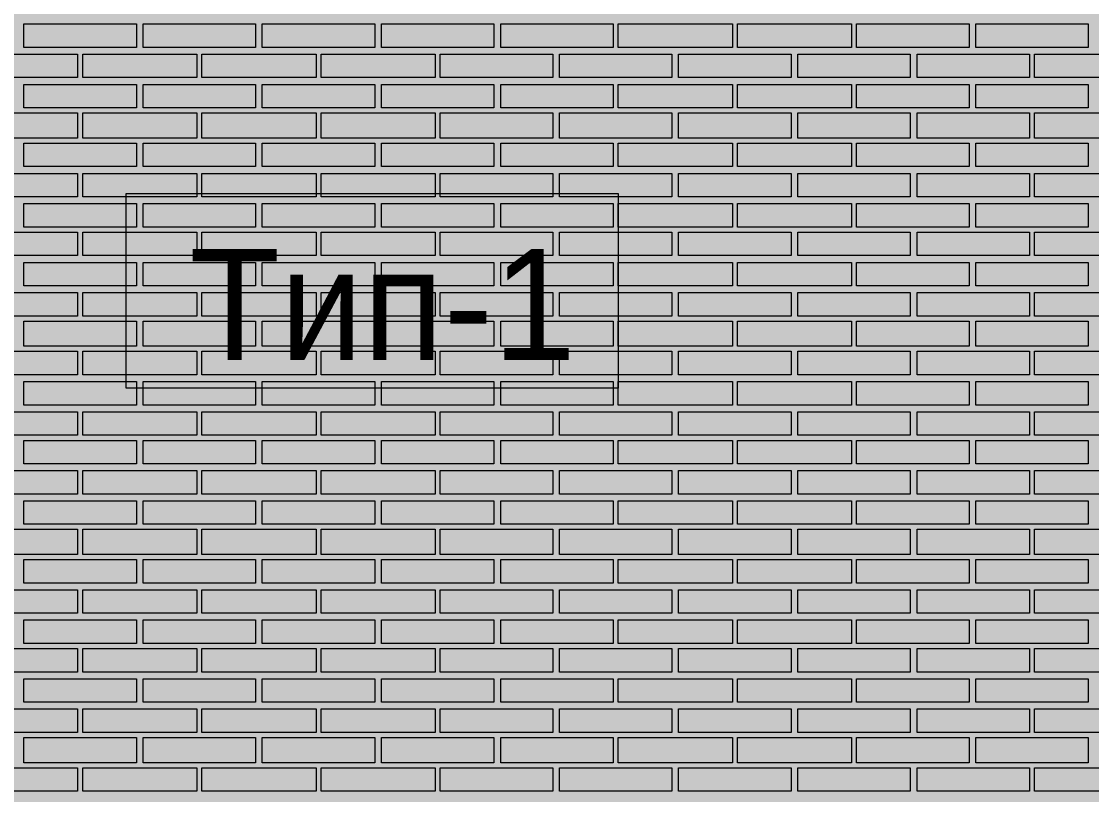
# Model space of a CAD drawing. Header units: millimetres. Extents: x -28928 to 100580, y -22867 to 36490.
# Drawn here: x 66605 to 69302, y 22516 to 24464 of the extents above; entities that cross this region are included whole.
import ezdxf

# ---------------------------------------------------------------- set-up
doc = ezdxf.new("R2010")
doc.units = ezdxf.units.MM
doc.layers.add('PDF _Геометрия', color=7, linetype='Continuous', true_color=0x8f8e8d)
doc.layers.add('PDF _Сплошная заливка', color=7, linetype='Continuous', true_color=0xffffff)
doc.layers.add('PDF _Текст', color=7, linetype='Continuous')

msp = doc.modelspace()

# ---------------------------------------------------------------- hatches: boundary and pattern name
at = {"layer": 'PDF _Сплошная заливка', "true_color": 0xdcd6cf, "transparency": 33554559}
msp.add_hatch(color=254, dxfattribs=at).paths.add_polyline_path([(64868.4, 16343.4), (64868.4, 19592.6), (66268.7, 19592.6), (66268.7, 16343.4), (82239.9, 16343.4), (82239.9, 30089.1), (52662.6, 30089.1), (52662.6, 16343.4), (62173.4, 16343.4), (62173.4, 19592.6), (64271.8, 19592.6), (64271.8, 16343.4)])

# ---------------------------------------------------------------- linework, layer by layer
at = {"layer": 'PDF _Геометрия', "lineweight": 9}
for points in [[(66894.9, 24398.7), (66755.3, 24398.7), (66611.4, 24398.7), (66611.4, 24458), (66755.3, 24458), (66894.9, 24458)], [(67195.3, 24398.7), (67055.7, 24398.7), (66911.8, 24398.7), (66911.8, 24458), (67055.7, 24458), (67195.3, 24458)], [(67495.7, 24398.7), (67351.8, 24398.7), (67212.2, 24398.7), (67212.2, 24458), (67351.8, 24458), (67495.7, 24458)], [(67796.1, 24398.7), (67652.2, 24398.7), (67512.6, 24398.7), (67512.6, 24458), (67652.2, 24458), (67796.1, 24458)], [(68096.4, 24398.7), (67952.6, 24398.7), (67813, 24398.7), (67813, 24458), (67952.6, 24458), (68096.4, 24458)], [(68396.8, 24398.7), (68253, 24398.7), (68109.1, 24398.7), (68109.1, 24458), (68253, 24458), (68396.8, 24458)], [(68697.2, 24398.7), (68553.4, 24398.7), (68409.5, 24398.7), (68409.5, 24458), (68553.4, 24458), (68697.2, 24458)], [(68993.4, 24398.7), (68853.7, 24398.7), (68709.9, 24398.7), (68709.9, 24458), (68853.7, 24458), (68993.4, 24458)], [(69293.7, 24398.7), (69154.1, 24398.7), (69010.3, 24398.7), (69010.3, 24458), (69154.1, 24458), (69293.7, 24458)], [(66746.8, 24381.8), (66746.8, 24322.6), (66463.4, 24322.6), (66463.4, 24381.8)], [(67047.2, 24381.8), (67047.2, 24322.6), (66759.5, 24322.6), (66759.5, 24381.8)], [(67347.6, 24381.8), (67347.6, 24322.6), (67059.9, 24322.6), (67059.9, 24381.8)], [(67648, 24381.8), (67648, 24322.6), (67360.3, 24322.6), (67360.3, 24381.8)], [(67944.1, 24381.8), (67944.1, 24322.6), (67660.7, 24322.6), (67660.7, 24381.8)], [(68244.5, 24381.8), (68244.5, 24322.6), (67961.1, 24322.6), (67961.1, 24381.8)], [(68544.9, 24381.8), (68544.9, 24322.6), (68261.4, 24322.6), (68261.4, 24381.8)], [(68845.3, 24381.8), (68845.3, 24322.6), (68561.8, 24322.6), (68561.8, 24381.8)], [(69145.7, 24381.8), (69145.7, 24322.6), (68862.2, 24322.6), (68862.2, 24381.8)], [(69446.1, 24381.8), (69446.1, 24322.6), (69158.4, 24322.6), (69158.4, 24381.8)], [(66894.9, 24246.4), (66755.3, 24246.4), (66611.4, 24246.4), (66611.4, 24305.7), (66755.3, 24305.7), (66894.9, 24305.7)], [(67195.3, 24246.4), (67055.7, 24246.4), (66911.8, 24246.4), (66911.8, 24305.7), (67055.7, 24305.7), (67195.3, 24305.7)], [(67495.7, 24246.4), (67351.8, 24246.4), (67212.2, 24246.4), (67212.2, 24305.7), (67351.8, 24305.7), (67495.7, 24305.7)], [(67796.1, 24246.4), (67652.2, 24246.4), (67512.6, 24246.4), (67512.6, 24305.7), (67652.2, 24305.7), (67796.1, 24305.7)], [(68096.4, 24246.4), (67952.6, 24246.4), (67813, 24246.4), (67813, 24305.7), (67952.6, 24305.7), (68096.4, 24305.7)], [(68396.8, 24246.4), (68253, 24246.4), (68109.1, 24246.4), (68109.1, 24305.7), (68253, 24305.7), (68396.8, 24305.7)], [(68697.2, 24246.4), (68553.4, 24246.4), (68409.5, 24246.4), (68409.5, 24305.7), (68553.4, 24305.7), (68697.2, 24305.7)], [(68993.4, 24246.4), (68853.7, 24246.4), (68709.9, 24246.4), (68709.9, 24305.7), (68853.7, 24305.7), (68993.4, 24305.7)], [(69293.7, 24246.4), (69154.1, 24246.4), (69010.3, 24246.4), (69010.3, 24305.7), (69154.1, 24305.7), (69293.7, 24305.7)], [(66746.8, 24233.7), (66746.8, 24170.3), (66463.4, 24170.3), (66463.4, 24233.7)], [(67047.2, 24233.7), (67047.2, 24170.3), (66759.5, 24170.3), (66759.5, 24233.7)], [(67347.6, 24233.7), (67347.6, 24170.3), (67059.9, 24170.3), (67059.9, 24233.7)], [(67648, 24233.7), (67648, 24170.3), (67360.3, 24170.3), (67360.3, 24233.7)], [(67944.1, 24233.7), (67944.1, 24170.3), (67660.7, 24170.3), (67660.7, 24233.7)], [(68244.5, 24233.7), (68244.5, 24170.3), (67961.1, 24170.3), (67961.1, 24233.7)], [(68544.9, 24233.7), (68544.9, 24170.3), (68261.4, 24170.3), (68261.4, 24233.7)], [(68845.3, 24233.7), (68845.3, 24170.3), (68561.8, 24170.3), (68561.8, 24233.7)], [(69145.7, 24233.7), (69145.7, 24170.3), (68862.2, 24170.3), (68862.2, 24233.7)], [(69446.1, 24233.7), (69446.1, 24170.3), (69158.4, 24170.3), (69158.4, 24233.7)], [(66894.9, 24098.4), (66755.3, 24098.4), (66611.4, 24098.4), (66611.4, 24157.6), (66755.3, 24157.6), (66894.9, 24157.6)], [(67195.3, 24098.4), (67055.7, 24098.4), (66911.8, 24098.4), (66911.8, 24157.6), (67055.7, 24157.6), (67195.3, 24157.6)], [(67495.7, 24098.4), (67351.8, 24098.4), (67212.2, 24098.4), (67212.2, 24157.6), (67351.8, 24157.6), (67495.7, 24157.6)], [(67796.1, 24098.4), (67652.2, 24098.4), (67512.6, 24098.4), (67512.6, 24157.6), (67652.2, 24157.6), (67796.1, 24157.6)], [(68096.4, 24098.4), (67952.6, 24098.4), (67813, 24098.4), (67813, 24157.6), (67952.6, 24157.6), (68096.4, 24157.6)], [(68396.8, 24098.4), (68253, 24098.4), (68109.1, 24098.4), (68109.1, 24157.6), (68253, 24157.6), (68396.8, 24157.6)], [(68697.2, 24098.4), (68553.4, 24098.4), (68409.5, 24098.4), (68409.5, 24157.6), (68553.4, 24157.6), (68697.2, 24157.6)], [(68993.4, 24098.4), (68853.7, 24098.4), (68709.9, 24098.4), (68709.9, 24157.6), (68853.7, 24157.6), (68993.4, 24157.6)], [(69293.7, 24098.4), (69154.1, 24098.4), (69010.3, 24098.4), (69010.3, 24157.6), (69154.1, 24157.6), (69293.7, 24157.6)], [(66746.8, 24081.4), (66746.8, 24022.2), (66463.4, 24022.2), (66463.4, 24081.4)], [(67047.2, 24081.4), (67047.2, 24022.2), (66759.5, 24022.2), (66759.5, 24081.4)], [(67347.6, 24081.4), (67347.6, 24022.2), (67059.9, 24022.2), (67059.9, 24081.4)], [(67648, 24081.4), (67648, 24022.2), (67360.3, 24022.2), (67360.3, 24081.4)], [(67944.1, 24081.4), (67944.1, 24022.2), (67660.7, 24022.2), (67660.7, 24081.4)], [(68244.5, 24081.4), (68244.5, 24022.2), (67961.1, 24022.2), (67961.1, 24081.4)], [(68544.9, 24081.4), (68544.9, 24022.2), (68261.4, 24022.2), (68261.4, 24081.4)], [(68845.3, 24081.4), (68845.3, 24022.2), (68561.8, 24022.2), (68561.8, 24081.4)], [(69145.7, 24081.4), (69145.7, 24022.2), (68862.2, 24022.2), (68862.2, 24081.4)], [(69446.1, 24081.4), (69446.1, 24022.2), (69158.4, 24022.2), (69158.4, 24081.4)], [(66894.9, 23946), (66755.3, 23946), (66611.4, 23946), (66611.4, 24005.3), (66755.3, 24005.3), (66894.9, 24005.3)], [(67195.3, 23946), (67055.7, 23946), (66911.8, 23946), (66911.8, 24005.3), (67055.7, 24005.3), (67195.3, 24005.3)], [(67495.7, 23946), (67351.8, 23946), (67212.2, 23946), (67212.2, 24005.3), (67351.8, 24005.3), (67495.7, 24005.3)], [(67796.1, 23946), (67652.2, 23946), (67512.6, 23946), (67512.6, 24005.3), (67652.2, 24005.3), (67796.1, 24005.3)], [(68096.4, 23946), (67952.6, 23946), (67813, 23946), (67813, 24005.3), (67952.6, 24005.3), (68096.4, 24005.3)], [(68396.8, 23946), (68253, 23946), (68109.1, 23946), (68109.1, 24005.3), (68253, 24005.3), (68396.8, 24005.3)], [(68697.2, 23946), (68553.4, 23946), (68409.5, 23946), (68409.5, 24005.3), (68553.4, 24005.3), (68697.2, 24005.3)], [(68993.4, 23946), (68853.7, 23946), (68709.9, 23946), (68709.9, 24005.3), (68853.7, 24005.3), (68993.4, 24005.3)], [(69293.7, 23946), (69154.1, 23946), (69010.3, 23946), (69010.3, 24005.3), (69154.1, 24005.3), (69293.7, 24005.3)], [(66746.8, 23933.4), (66746.8, 23874.1), (66463.4, 23874.1), (66463.4, 23933.4)], [(67047.2, 23933.4), (67047.2, 23874.1), (66759.5, 23874.1), (66759.5, 23933.4)], [(67347.6, 23933.4), (67347.6, 23874.1), (67059.9, 23874.1), (67059.9, 23933.4)], [(67648, 23933.4), (67648, 23874.1), (67360.3, 23874.1), (67360.3, 23933.4)], [(67944.1, 23933.4), (67944.1, 23874.1), (67660.7, 23874.1), (67660.7, 23933.4)], [(68244.5, 23933.4), (68244.5, 23874.1), (67961.1, 23874.1), (67961.1, 23933.4)], [(68544.9, 23933.4), (68544.9, 23874.1), (68261.4, 23874.1), (68261.4, 23933.4)], [(68845.3, 23933.4), (68845.3, 23874.1), (68561.8, 23874.1), (68561.8, 23933.4)], [(69145.7, 23933.4), (69145.7, 23874.1), (68862.2, 23874.1), (68862.2, 23933.4)], [(69446.1, 23933.4), (69446.1, 23874.1), (69158.4, 23874.1), (69158.4, 23933.4)], [(66894.9, 23798), (66755.3, 23798), (66611.4, 23798), (66611.4, 23857.2), (66755.3, 23857.2), (66894.9, 23857.2)], [(67195.3, 23798), (67055.7, 23798), (66911.8, 23798), (66911.8, 23857.2), (67055.7, 23857.2), (67195.3, 23857.2)], [(67495.7, 23798), (67351.8, 23798), (67212.2, 23798), (67212.2, 23857.2), (67351.8, 23857.2), (67495.7, 23857.2)], [(67796.1, 23798), (67652.2, 23798), (67512.6, 23798), (67512.6, 23857.2), (67652.2, 23857.2), (67796.1, 23857.2)], [(68096.4, 23798), (67952.6, 23798), (67813, 23798), (67813, 23857.2), (67952.6, 23857.2), (68096.4, 23857.2)], [(68396.8, 23798), (68253, 23798), (68109.1, 23798), (68109.1, 23857.2), (68253, 23857.2), (68396.8, 23857.2)], [(68697.2, 23798), (68553.4, 23798), (68409.5, 23798), (68409.5, 23857.2), (68553.4, 23857.2), (68697.2, 23857.2)], [(68993.4, 23798), (68853.7, 23798), (68709.9, 23798), (68709.9, 23857.2), (68853.7, 23857.2), (68993.4, 23857.2)], [(69293.7, 23798), (69154.1, 23798), (69010.3, 23798), (69010.3, 23857.2), (69154.1, 23857.2), (69293.7, 23857.2)], [(66746.8, 23781), (66746.8, 23721.8), (66463.4, 23721.8), (66463.4, 23781)], [(67047.2, 23781), (67047.2, 23721.8), (66759.5, 23721.8), (66759.5, 23781)], [(67347.6, 23781), (67347.6, 23721.8), (67059.9, 23721.8), (67059.9, 23781)], [(67648, 23781), (67648, 23721.8), (67360.3, 23721.8), (67360.3, 23781)], [(67944.1, 23781), (67944.1, 23721.8), (67660.7, 23721.8), (67660.7, 23781)], [(68244.5, 23781), (68244.5, 23721.8), (67961.1, 23721.8), (67961.1, 23781)], [(68544.9, 23781), (68544.9, 23721.8), (68261.4, 23721.8), (68261.4, 23781)], [(68845.3, 23781), (68845.3, 23721.8), (68561.8, 23721.8), (68561.8, 23781)], [(69145.7, 23781), (69145.7, 23721.8), (68862.2, 23721.8), (68862.2, 23781)], [(69446.1, 23781), (69446.1, 23721.8), (69158.4, 23721.8), (69158.4, 23781)], [(66894.9, 23645.7), (66755.3, 23645.7), (66611.4, 23645.7), (66611.4, 23709.1), (66755.3, 23709.1), (66894.9, 23709.1)], [(67195.3, 23645.7), (67055.7, 23645.7), (66911.8, 23645.7), (66911.8, 23709.1), (67055.7, 23709.1), (67195.3, 23709.1)], [(67495.7, 23645.7), (67351.8, 23645.7), (67212.2, 23645.7), (67212.2, 23709.1), (67351.8, 23709.1), (67495.7, 23709.1)], [(67796.1, 23645.7), (67652.2, 23645.7), (67512.6, 23645.7), (67512.6, 23709.1), (67652.2, 23709.1), (67796.1, 23709.1)], [(68096.4, 23645.7), (67952.6, 23645.7), (67813, 23645.7), (67813, 23709.1), (67952.6, 23709.1), (68096.4, 23709.1)], [(68396.8, 23645.7), (68253, 23645.7), (68109.1, 23645.7), (68109.1, 23709.1), (68253, 23709.1), (68396.8, 23709.1)], [(68697.2, 23645.7), (68553.4, 23645.7), (68409.5, 23645.7), (68409.5, 23709.1), (68553.4, 23709.1), (68697.2, 23709.1)], [(68993.4, 23645.7), (68853.7, 23645.7), (68709.9, 23645.7), (68709.9, 23709.1), (68853.7, 23709.1), (68993.4, 23709.1)], [(69293.7, 23645.7), (69154.1, 23645.7), (69010.3, 23645.7), (69010.3, 23709.1), (69154.1, 23709.1), (69293.7, 23709.1)], [(66746.8, 23633), (66746.8, 23573.7), (66463.4, 23573.7), (66463.4, 23633)], [(67047.2, 23633), (67047.2, 23573.7), (66759.5, 23573.7), (66759.5, 23633)], [(67347.6, 23633), (67347.6, 23573.7), (67059.9, 23573.7), (67059.9, 23633)], [(67648, 23633), (67648, 23573.7), (67360.3, 23573.7), (67360.3, 23633)], [(67944.1, 23633), (67944.1, 23573.7), (67660.7, 23573.7), (67660.7, 23633)], [(68244.5, 23633), (68244.5, 23573.7), (67961.1, 23573.7), (67961.1, 23633)], [(68544.9, 23633), (68544.9, 23573.7), (68261.4, 23573.7), (68261.4, 23633)], [(68845.3, 23633), (68845.3, 23573.7), (68561.8, 23573.7), (68561.8, 23633)], [(69145.7, 23633), (69145.7, 23573.7), (68862.2, 23573.7), (68862.2, 23633)], [(69446.1, 23633), (69446.1, 23573.7), (69158.4, 23573.7), (69158.4, 23633)], [(66894.9, 23497.6), (66755.3, 23497.6), (66611.4, 23497.6), (66611.4, 23556.8), (66755.3, 23556.8), (66894.9, 23556.8)], [(67195.3, 23497.6), (67055.7, 23497.6), (66911.8, 23497.6), (66911.8, 23556.8), (67055.7, 23556.8), (67195.3, 23556.8)], [(67495.7, 23497.6), (67351.8, 23497.6), (67212.2, 23497.6), (67212.2, 23556.8), (67351.8, 23556.8), (67495.7, 23556.8)], [(67796.1, 23497.6), (67652.2, 23497.6), (67512.6, 23497.6), (67512.6, 23556.8), (67652.2, 23556.8), (67796.1, 23556.8)], [(68096.4, 23497.6), (67952.6, 23497.6), (67813, 23497.6), (67813, 23556.8), (67952.6, 23556.8), (68096.4, 23556.8)], [(68396.8, 23497.6), (68253, 23497.6), (68109.1, 23497.6), (68109.1, 23556.8), (68253, 23556.8), (68396.8, 23556.8)], [(68697.2, 23497.6), (68553.4, 23497.6), (68409.5, 23497.6), (68409.5, 23556.8), (68553.4, 23556.8), (68697.2, 23556.8)], [(68993.4, 23497.6), (68853.7, 23497.6), (68709.9, 23497.6), (68709.9, 23556.8), (68853.7, 23556.8), (68993.4, 23556.8)], [(69293.7, 23497.6), (69154.1, 23497.6), (69010.3, 23497.6), (69010.3, 23556.8), (69154.1, 23556.8), (69293.7, 23556.8)], [(66746.8, 23480.7), (66746.8, 23421.4), (66463.4, 23421.4), (66463.4, 23480.7)], [(67047.2, 23480.7), (67047.2, 23421.4), (66759.5, 23421.4), (66759.5, 23480.7)], [(67347.6, 23480.7), (67347.6, 23421.4), (67059.9, 23421.4), (67059.9, 23480.7)], [(67648, 23480.7), (67648, 23421.4), (67360.3, 23421.4), (67360.3, 23480.7)], [(67944.1, 23480.7), (67944.1, 23421.4), (67660.7, 23421.4), (67660.7, 23480.7)], [(68244.5, 23480.7), (68244.5, 23421.4), (67961.1, 23421.4), (67961.1, 23480.7)], [(68544.9, 23480.7), (68544.9, 23421.4), (68261.4, 23421.4), (68261.4, 23480.7)], [(68845.3, 23480.7), (68845.3, 23421.4), (68561.8, 23421.4), (68561.8, 23480.7)], [(69145.7, 23480.7), (69145.7, 23421.4), (68862.2, 23421.4), (68862.2, 23480.7)], [(69446.1, 23480.7), (69446.1, 23421.4), (69158.4, 23421.4), (69158.4, 23480.7)], [(66894.9, 23349.5), (66755.3, 23349.5), (66611.4, 23349.5), (66611.4, 23408.7), (66755.3, 23408.7), (66894.9, 23408.7)], [(67195.3, 23349.5), (67055.7, 23349.5), (66911.8, 23349.5), (66911.8, 23408.7), (67055.7, 23408.7), (67195.3, 23408.7)], [(67495.7, 23349.5), (67351.8, 23349.5), (67212.2, 23349.5), (67212.2, 23408.7), (67351.8, 23408.7), (67495.7, 23408.7)], [(67796.1, 23349.5), (67652.2, 23349.5), (67512.6, 23349.5), (67512.6, 23408.7), (67652.2, 23408.7), (67796.1, 23408.7)], [(68096.4, 23349.5), (67952.6, 23349.5), (67813, 23349.5), (67813, 23408.7), (67952.6, 23408.7), (68096.4, 23408.7)], [(68396.8, 23349.5), (68253, 23349.5), (68109.1, 23349.5), (68109.1, 23408.7), (68253, 23408.7), (68396.8, 23408.7)], [(68697.2, 23349.5), (68553.4, 23349.5), (68409.5, 23349.5), (68409.5, 23408.7), (68553.4, 23408.7), (68697.2, 23408.7)], [(68993.4, 23349.5), (68853.7, 23349.5), (68709.9, 23349.5), (68709.9, 23408.7), (68853.7, 23408.7), (68993.4, 23408.7)], [(69293.7, 23349.5), (69154.1, 23349.5), (69010.3, 23349.5), (69010.3, 23408.7), (69154.1, 23408.7), (69293.7, 23408.7)], [(66746.8, 23332.6), (66746.8, 23273.4), (66463.4, 23273.4), (66463.4, 23332.6)], [(67047.2, 23332.6), (67047.2, 23273.4), (66759.5, 23273.4), (66759.5, 23332.6)], [(67347.6, 23332.6), (67347.6, 23273.4), (67059.9, 23273.4), (67059.9, 23332.6)], [(67648, 23332.6), (67648, 23273.4), (67360.3, 23273.4), (67360.3, 23332.6)], [(67944.1, 23332.6), (67944.1, 23273.4), (67660.7, 23273.4), (67660.7, 23332.6)], [(68244.5, 23332.6), (68244.5, 23273.4), (67961.1, 23273.4), (67961.1, 23332.6)], [(68544.9, 23332.6), (68544.9, 23273.4), (68261.4, 23273.4), (68261.4, 23332.6)], [(68845.3, 23332.6), (68845.3, 23273.4), (68561.8, 23273.4), (68561.8, 23332.6)], [(69145.7, 23332.6), (69145.7, 23273.4), (68862.2, 23273.4), (68862.2, 23332.6)], [(69446.1, 23332.6), (69446.1, 23273.4), (69158.4, 23273.4), (69158.4, 23332.6)], [(66894.9, 23197.2), (66755.3, 23197.2), (66611.4, 23197.2), (66611.4, 23256.4), (66755.3, 23256.4), (66894.9, 23256.4)], [(67195.3, 23197.2), (67055.7, 23197.2), (66911.8, 23197.2), (66911.8, 23256.4), (67055.7, 23256.4), (67195.3, 23256.4)], [(67495.7, 23197.2), (67351.8, 23197.2), (67212.2, 23197.2), (67212.2, 23256.4), (67351.8, 23256.4), (67495.7, 23256.4)], [(67796.1, 23197.2), (67652.2, 23197.2), (67512.6, 23197.2), (67512.6, 23256.4), (67652.2, 23256.4), (67796.1, 23256.4)], [(68096.4, 23197.2), (67952.6, 23197.2), (67813, 23197.2), (67813, 23256.4), (67952.6, 23256.4), (68096.4, 23256.4)], [(68396.8, 23197.2), (68253, 23197.2), (68109.1, 23197.2), (68109.1, 23256.4), (68253, 23256.4), (68396.8, 23256.4)], [(68697.2, 23197.2), (68553.4, 23197.2), (68409.5, 23197.2), (68409.5, 23256.4), (68553.4, 23256.4), (68697.2, 23256.4)], [(68993.4, 23197.2), (68853.7, 23197.2), (68709.9, 23197.2), (68709.9, 23256.4), (68853.7, 23256.4), (68993.4, 23256.4)], [(69293.7, 23197.2), (69154.1, 23197.2), (69010.3, 23197.2), (69010.3, 23256.4), (69154.1, 23256.4), (69293.7, 23256.4)], [(66746.8, 23184.5), (66746.8, 23121), (66463.4, 23121), (66463.4, 23184.5)], [(67047.2, 23184.5), (67047.2, 23121), (66759.5, 23121), (66759.5, 23184.5)], [(67347.6, 23184.5), (67347.6, 23121), (67059.9, 23121), (67059.9, 23184.5)], [(67648, 23184.5), (67648, 23121), (67360.3, 23121), (67360.3, 23184.5)], [(67944.1, 23184.5), (67944.1, 23121), (67660.7, 23121), (67660.7, 23184.5)], [(68244.5, 23184.5), (68244.5, 23121), (67961.1, 23121), (67961.1, 23184.5)], [(68544.9, 23184.5), (68544.9, 23121), (68261.4, 23121), (68261.4, 23184.5)], [(68845.3, 23184.5), (68845.3, 23121), (68561.8, 23121), (68561.8, 23184.5)], [(69145.7, 23184.5), (69145.7, 23121), (68862.2, 23121), (68862.2, 23184.5)], [(69446.1, 23184.5), (69446.1, 23121), (69158.4, 23121), (69158.4, 23184.5)], [(66894.9, 23049.1), (66755.3, 23049.1), (66611.4, 23049.1), (66611.4, 23108.4), (66755.3, 23108.4), (66894.9, 23108.4)], [(67195.3, 23049.1), (67055.7, 23049.1), (66911.8, 23049.1), (66911.8, 23108.4), (67055.7, 23108.4), (67195.3, 23108.4)], [(67495.7, 23049.1), (67351.8, 23049.1), (67212.2, 23049.1), (67212.2, 23108.4), (67351.8, 23108.4), (67495.7, 23108.4)], [(67796.1, 23049.1), (67652.2, 23049.1), (67512.6, 23049.1), (67512.6, 23108.4), (67652.2, 23108.4), (67796.1, 23108.4)], [(68096.4, 23049.1), (67952.6, 23049.1), (67813, 23049.1), (67813, 23108.4), (67952.6, 23108.4), (68096.4, 23108.4)], [(68396.8, 23049.1), (68253, 23049.1), (68109.1, 23049.1), (68109.1, 23108.4), (68253, 23108.4), (68396.8, 23108.4)], [(68697.2, 23049.1), (68553.4, 23049.1), (68409.5, 23049.1), (68409.5, 23108.4), (68553.4, 23108.4), (68697.2, 23108.4)], [(68993.4, 23049.1), (68853.7, 23049.1), (68709.9, 23049.1), (68709.9, 23108.4), (68853.7, 23108.4), (68993.4, 23108.4)], [(69293.7, 23049.1), (69154.1, 23049.1), (69010.3, 23049.1), (69010.3, 23108.4), (69154.1, 23108.4), (69293.7, 23108.4)], [(66746.8, 23032.2), (66746.8, 22973), (66463.4, 22973), (66463.4, 23032.2)], [(67047.2, 23032.2), (67047.2, 22973), (66759.5, 22973), (66759.5, 23032.2)], [(67347.6, 23032.2), (67347.6, 22973), (67059.9, 22973), (67059.9, 23032.2)], [(67648, 23032.2), (67648, 22973), (67360.3, 22973), (67360.3, 23032.2)], [(67944.1, 23032.2), (67944.1, 22973), (67660.7, 22973), (67660.7, 23032.2)], [(68244.5, 23032.2), (68244.5, 22973), (67961.1, 22973), (67961.1, 23032.2)], [(68544.9, 23032.2), (68544.9, 22973), (68261.4, 22973), (68261.4, 23032.2)], [(68845.3, 23032.2), (68845.3, 22973), (68561.8, 22973), (68561.8, 23032.2)], [(69145.7, 23032.2), (69145.7, 22973), (68862.2, 22973), (68862.2, 23032.2)], [(69446.1, 23032.2), (69446.1, 22973), (69158.4, 22973), (69158.4, 23032.2)], [(66894.9, 22896.8), (66755.3, 22896.8), (66611.4, 22896.8), (66611.4, 22956), (66755.3, 22956), (66894.9, 22956)], [(67195.3, 22896.8), (67055.7, 22896.8), (66911.8, 22896.8), (66911.8, 22956), (67055.7, 22956), (67195.3, 22956)], [(67495.7, 22896.8), (67351.8, 22896.8), (67212.2, 22896.8), (67212.2, 22956), (67351.8, 22956), (67495.7, 22956)], [(67796.1, 22896.8), (67652.2, 22896.8), (67512.6, 22896.8), (67512.6, 22956), (67652.2, 22956), (67796.1, 22956)], [(68096.4, 22896.8), (67952.6, 22896.8), (67813, 22896.8), (67813, 22956), (67952.6, 22956), (68096.4, 22956)], [(68396.8, 22896.8), (68253, 22896.8), (68109.1, 22896.8), (68109.1, 22956), (68253, 22956), (68396.8, 22956)], [(68697.2, 22896.8), (68553.4, 22896.8), (68409.5, 22896.8), (68409.5, 22956), (68553.4, 22956), (68697.2, 22956)], [(68993.4, 22896.8), (68853.7, 22896.8), (68709.9, 22896.8), (68709.9, 22956), (68853.7, 22956), (68993.4, 22956)], [(69293.7, 22896.8), (69154.1, 22896.8), (69010.3, 22896.8), (69010.3, 22956), (69154.1, 22956), (69293.7, 22956)], [(66746.8, 22884.1), (66746.8, 22824.9), (66463.4, 22824.9), (66463.4, 22884.1)], [(67047.2, 22884.1), (67047.2, 22824.9), (66759.5, 22824.9), (66759.5, 22884.1)], [(67347.6, 22884.1), (67347.6, 22824.9), (67059.9, 22824.9), (67059.9, 22884.1)], [(67648, 22884.1), (67648, 22824.9), (67360.3, 22824.9), (67360.3, 22884.1)], [(67944.1, 22884.1), (67944.1, 22824.9), (67660.7, 22824.9), (67660.7, 22884.1)], [(68244.5, 22884.1), (68244.5, 22824.9), (67961.1, 22824.9), (67961.1, 22884.1)], [(68544.9, 22884.1), (68544.9, 22824.9), (68261.4, 22824.9), (68261.4, 22884.1)], [(68845.3, 22884.1), (68845.3, 22824.9), (68561.8, 22824.9), (68561.8, 22884.1)], [(69145.7, 22884.1), (69145.7, 22824.9), (68862.2, 22824.9), (68862.2, 22884.1)], [(69446.1, 22884.1), (69446.1, 22824.9), (69158.4, 22824.9), (69158.4, 22884.1)], [(66894.9, 22748.7), (66755.3, 22748.7), (66611.4, 22748.7), (66611.4, 22808), (66755.3, 22808), (66894.9, 22808)], [(67195.3, 22748.7), (67055.7, 22748.7), (66911.8, 22748.7), (66911.8, 22808), (67055.7, 22808), (67195.3, 22808)], [(67495.7, 22748.7), (67351.8, 22748.7), (67212.2, 22748.7), (67212.2, 22808), (67351.8, 22808), (67495.7, 22808)], [(67796.1, 22748.7), (67652.2, 22748.7), (67512.6, 22748.7), (67512.6, 22808), (67652.2, 22808), (67796.1, 22808)], [(68096.4, 22748.7), (67952.6, 22748.7), (67813, 22748.7), (67813, 22808), (67952.6, 22808), (68096.4, 22808)], [(68396.8, 22748.7), (68253, 22748.7), (68109.1, 22748.7), (68109.1, 22808), (68253, 22808), (68396.8, 22808)], [(68697.2, 22748.7), (68553.4, 22748.7), (68409.5, 22748.7), (68409.5, 22808), (68553.4, 22808), (68697.2, 22808)], [(68993.4, 22748.7), (68853.7, 22748.7), (68709.9, 22748.7), (68709.9, 22808), (68853.7, 22808), (68993.4, 22808)], [(69293.7, 22748.7), (69154.1, 22748.7), (69010.3, 22748.7), (69010.3, 22808), (69154.1, 22808), (69293.7, 22808)], [(66746.8, 22731.8), (66746.8, 22672.6), (66463.4, 22672.6), (66463.4, 22731.8)], [(67047.2, 22731.8), (67047.2, 22672.6), (66759.5, 22672.6), (66759.5, 22731.8)], [(67347.6, 22731.8), (67347.6, 22672.6), (67059.9, 22672.6), (67059.9, 22731.8)], [(67648, 22731.8), (67648, 22672.6), (67360.3, 22672.6), (67360.3, 22731.8)], [(67944.1, 22731.8), (67944.1, 22672.6), (67660.7, 22672.6), (67660.7, 22731.8)], [(68244.5, 22731.8), (68244.5, 22672.6), (67961.1, 22672.6), (67961.1, 22731.8)], [(68544.9, 22731.8), (68544.9, 22672.6), (68261.4, 22672.6), (68261.4, 22731.8)], [(68845.3, 22731.8), (68845.3, 22672.6), (68561.8, 22672.6), (68561.8, 22731.8)], [(69145.7, 22731.8), (69145.7, 22672.6), (68862.2, 22672.6), (68862.2, 22731.8)], [(69446.1, 22731.8), (69446.1, 22672.6), (69158.4, 22672.6), (69158.4, 22731.8)], [(66894.9, 22596.4), (66755.3, 22596.4), (66611.4, 22596.4), (66611.4, 22659.9), (66755.3, 22659.9), (66894.9, 22659.9)], [(67195.3, 22596.4), (67055.7, 22596.4), (66911.8, 22596.4), (66911.8, 22659.9), (67055.7, 22659.9), (67195.3, 22659.9)], [(67495.7, 22596.4), (67351.8, 22596.4), (67212.2, 22596.4), (67212.2, 22659.9), (67351.8, 22659.9), (67495.7, 22659.9)], [(67796.1, 22596.4), (67652.2, 22596.4), (67512.6, 22596.4), (67512.6, 22659.9), (67652.2, 22659.9), (67796.1, 22659.9)], [(68096.4, 22596.4), (67952.6, 22596.4), (67813, 22596.4), (67813, 22659.9), (67952.6, 22659.9), (68096.4, 22659.9)], [(68396.8, 22596.4), (68253, 22596.4), (68109.1, 22596.4), (68109.1, 22659.9), (68253, 22659.9), (68396.8, 22659.9)], [(68697.2, 22596.4), (68553.4, 22596.4), (68409.5, 22596.4), (68409.5, 22659.9), (68553.4, 22659.9), (68697.2, 22659.9)], [(68993.4, 22596.4), (68853.7, 22596.4), (68709.9, 22596.4), (68709.9, 22659.9), (68853.7, 22659.9), (68993.4, 22659.9)], [(69293.7, 22596.4), (69154.1, 22596.4), (69010.3, 22596.4), (69010.3, 22659.9), (69154.1, 22659.9), (69293.7, 22659.9)], [(66746.8, 22583.7), (66746.8, 22524.5), (66463.4, 22524.5), (66463.4, 22583.7)], [(67047.2, 22583.7), (67047.2, 22524.5), (66759.5, 22524.5), (66759.5, 22583.7)], [(67347.6, 22583.7), (67347.6, 22524.5), (67059.9, 22524.5), (67059.9, 22583.7)], [(67648, 22583.7), (67648, 22524.5), (67360.3, 22524.5), (67360.3, 22583.7)], [(67944.1, 22583.7), (67944.1, 22524.5), (67660.7, 22524.5), (67660.7, 22583.7)], [(68244.5, 22583.7), (68244.5, 22524.5), (67961.1, 22524.5), (67961.1, 22583.7)], [(68544.9, 22583.7), (68544.9, 22524.5), (68261.4, 22524.5), (68261.4, 22583.7)], [(68845.3, 22583.7), (68845.3, 22524.5), (68561.8, 22524.5), (68561.8, 22583.7)], [(69145.7, 22583.7), (69145.7, 22524.5), (68862.2, 22524.5), (68862.2, 22583.7)], [(69446.1, 22583.7), (69446.1, 22524.5), (69158.4, 22524.5), (69158.4, 22583.7)]]:
    msp.add_lwpolyline(points, close=True, dxfattribs=at)
at = {"layer": 'PDF _Геометрия', "color": 7, "lineweight": 9}
msp.add_lwpolyline([(66869.5, 24030.7), (68109.1, 24030.7), (68109.1, 23539.9), (66869.5, 23539.9)], close=True, dxfattribs=at)

# ---------------------------------------------------------------- texts
at = {"layer": 'PDF _Текст', "insert": (67028.2, 23750.9), "char_height": 280.13, "attachment_point": 4, "style": ''}
msp.add_mtext('Тип-1', dxfattribs=at)

doc.saveas('drawing.dxf')
